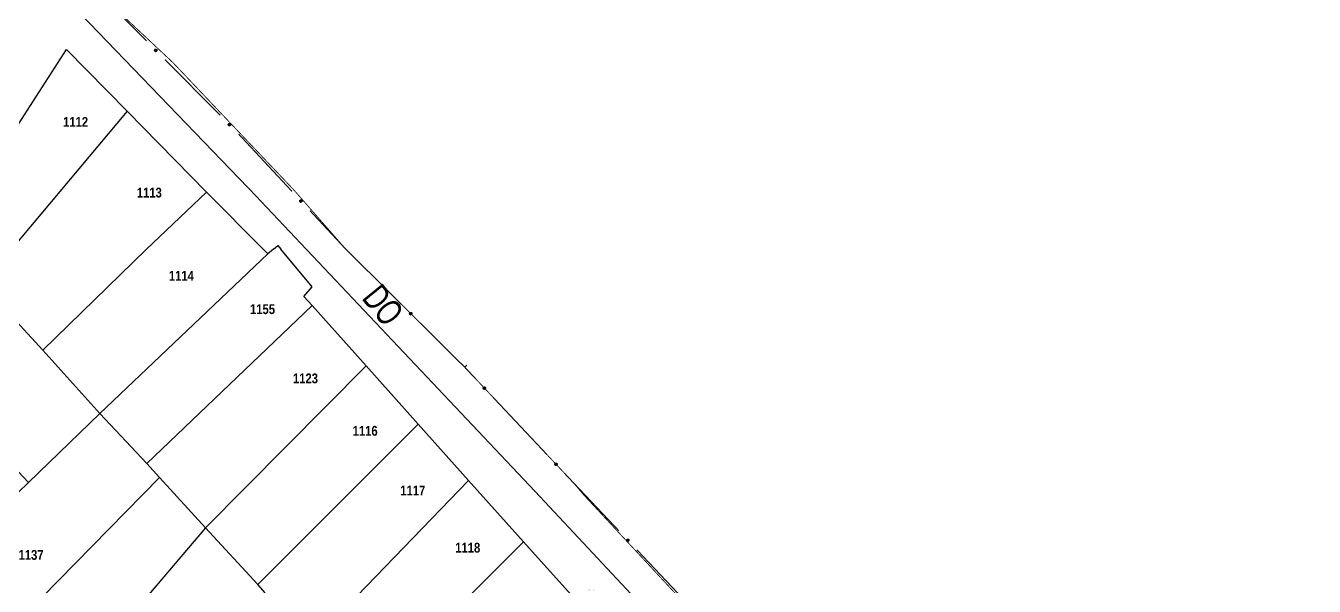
# Model space of a CAD drawing. Extents: x 201549 to 203722, y 4857623 to 4859778.
# Drawn here: x 202627.1 to 202824.2, y 4859427 to 4859512.6 of the extents above; entities that cross this region are included whole.
import ezdxf
from ezdxf.enums import TextEntityAlignment as Align

# ---------------------------------------------------------------- set-up
doc = ezdxf.new("R2010")
doc.units = 0
doc.header["$LTSCALE"] = 1.5
doc.header["$MEASUREMENT"] = 0
for name, color, linetype in [('CD-MALHA-LOTES', 40, 'CONTINUOUS'), ('LM-LIM-SETOR-FISCAL', 7, 'CONTINUOUS'), ('RU-QUADRAS', 6, 'CONTINUOUS'), ('SV-EIXO-ROD-ESTR', 7, 'CONTINUOUS'), ('SV-EIXO-RUA-N-PAV', 6, 'CONTINUOUS'), ('SV-EST-MUNIC-PAV', 20, 'CONTINUOUS'), ('SV-TXT-MUNIC-PAV', 20, 'CONTINUOUS'), ('Th_NmrPort', 1, 'CONTINUOUS')]:
    doc.layers.add(name, color=color, linetype=linetype)
doc.styles.add('ARIAL', font='ARIAL.TTF')
doc.styles.get("Standard").update_dxf_attribs({"font": 'swisscbo.ttf'})
doc.linetypes.add('Limite', pattern='A,20,-3,[130,ltypeshp.shx,S=6.35,R=0,X=0,Y=0],-3,20', length=46)

msp = doc.modelspace()

# ---------------------------------------------------------------- linework, layer by layer
at = {"layer": 'CD-MALHA-LOTES', "linetype": 'Continuous'}
for p, q in [((202614.49, 4859479.76), (202633.37, 4859509.04)), ((202633.37, 4859509.04), (202642.66, 4859499.58)), ((202642.66, 4859499.58), (202624.98, 4859478.5)), ((202642.66, 4859499.58), (202654.8, 4859487.2)), ((202654.8, 4859487.2), (202645.53, 4859478.46)), ((202654.8, 4859487.2), (202663.46, 4859478.5)), ((202629.73, 4859463.05), (202645.53, 4859478.46)), ((202638.46, 4859453.36), (202664.16, 4859477.78)), ((202664.16, 4859477.78), (202663.46, 4859478.5)), ((202665.02, 4859478.5), (202664.16, 4859477.78)), ((202665.02, 4859478.5), (202665.69, 4859479.06)), ((202665.69, 4859479.06), (202666.17, 4859478.5)), ((202670.97, 4859472.75), (202666.17, 4859478.5)), ((202629.73, 4859463.05), (202620.59, 4859473.01)), ((202669.68, 4859471.25), (202670.97, 4859472.75)), ((202670.92, 4859469.87), (202645.64, 4859445.72)), ((202670.92, 4859469.87), (202669.68, 4859471.25)), ((202679.19, 4859460.64), (202670.92, 4859469.87)), ((202627.54, 4859442.81), (202606.31, 4859465.39)), ((202638.46, 4859453.36), (202629.73, 4859463.05)), ((202654.65, 4859435.9), (202679.19, 4859460.64)), ((202687.18, 4859451.73), (202679.19, 4859460.64)), ((202627.54, 4859442.81), (202638.46, 4859453.36)), ((202638.46, 4859453.36), (202645.64, 4859445.72)), ((202687.18, 4859451.73), (202662.63, 4859427.2)), ((202694.87, 4859443.14), (202687.18, 4859451.73)), ((202645.64, 4859445.72), (202647.58, 4859443.6)), ((202621.77, 4859437.23), (202627.54, 4859442.81)), ((202647.58, 4859443.6), (202625.63, 4859421.21)), ((202654.65, 4859435.9), (202647.58, 4859443.6)), ((202670.88, 4859418.34), (202694.87, 4859443.14)), ((202703.29, 4859433.75), (202694.87, 4859443.14)), ((202654.65, 4859435.9), (202634.43, 4859412.16)), ((202662.63, 4859427.2), (202654.65, 4859435.9)), ((202703.29, 4859433.75), (202679.02, 4859409.6)), ((202711.47, 4859424.63), (202703.29, 4859433.75)), ((202663.77, 4859425.96), (202662.63, 4859427.2))]:
    msp.add_line(p, q, dxfattribs=at)
at = {"layer": 'LM-LIM-SETOR-FISCAL', "linetype": 'Limite', "ltscale": 0.1, "const_width": 0.13, "flags": 128}
msp.add_lwpolyline([(203690.260081, 4857945.070709), (203624.634323, 4857876.322086), (203597.483031, 4857858.402645), (203529.936951, 4857817.251163), (203477.865481, 4857798.204621), (203470.255508, 4857794.734503), (203461.352554, 4857793.163394), (203446.975153, 4857796.8587), (203434.268062, 4857794.37427), (203415.032253, 4857783.068658), (203402.126694, 4857778.711644), (203386.003618, 4857774.608536), (203366.6323, 4857771.115492), (203345.157893, 4857770.830854), (203324.568024, 4857761.841833), (203301.581821, 4857760.866899), (203281.417715, 4857748.511746), (203252.78859, 4857741.388472), (203232.306394, 4857736.754404), (203212.334562, 4857736.296293), (203164.13965, 4857735.679698), (203138.99187, 4857736.954266), (203129.680407, 4857738.01055), (203095.984474, 4857727.896851), (203076.140726, 4857727.494996), (203025.014879, 4857721.40905), (203013.097806, 4857722.309608), (202992.105773, 4857719.939497), (202979.44632, 4857721.489532), (202964.645261, 4857723.459119), (202953.753944, 4857723.719881), (202948.567743, 4857734.588869), (202940.56683, 4857731.445097), (202928.292667, 4857726.395284), (202921.586801, 4857725.262879), (202891.249062, 4857717.013101), (202861.035745, 4857717.951775), (202843.379163, 4857715.343702), (202826.226463, 4857711.657758), (202804.140432, 4857707.443751), (202790.771355, 4857705.517518), (202768.577753, 4857708.236936), (202742.152032, 4857707.156689), (202736.174828, 4857706.655519), (202713.938929, 4857709.927449), (202695.611231, 4857706.369079), (202673.258666, 4857705.478725), (202656.72527, 4857701.372747), (202629.28054, 4857702.0954), (202612.6653, 4857697.207584), (202591.913663, 4857697.17112), (202573.082963, 4857699.207561), (202562.981881, 4857701.348758), (202542.231335, 4857696.463209), (202527.692121, 4857697.497329), (202506.011184, 4857700.954059), (202495.762995, 4857701.67688), (202477.853417, 4857695.637221), (202451.601566, 4857695.14746), (202439.72292, 4857695.152163), (202414.832804, 4857702.264138), (202409.505623, 4857708.382417), (202404.550581, 4857702.764348), (202392.386131, 4857694.909473), (202374.402744, 4857694.375334), (202370.790504, 4857707.218853), (202367.880357, 4857708.81308), (202365.097896, 4857694.881213), (202346.982515, 4857685.19854), (202335.643949, 4857688.651167), (202326.525916, 4857697.119411), (202318.576754, 4857694.737974), (202307.818302, 4857689.468212), (202291.471974, 4857680.842357), (202275.589764, 4857677.708389), (202259.053519, 4857679.374097), (202243.073737, 4857672.961005), (202214.272961, 4857673.983007), (202196.235748, 4857671.160004), (202166.262371, 4857673.222085), (202137.067905, 4857668.508741), (202112.979693, 4857664.510834), (202063.331805, 4857653.140334), (202048.493217, 4857650.054933), (202035.091784, 4857651.969478), (202023.899221, 4857655.255238), (202010.52796, 4857651.884532), (201999.307441, 4857648.055643), (201981.197242, 4857645.667621), (201954.082742, 4857645.121141), (201945.697725, 4857640.894606), (201931.391917, 4857630.157612), (201908.026813, 4857622.950269), (201883.4729, 4857629.270611), (201877.508406, 4857642.469721), (201854.745798, 4857639.06854), (201839.350138, 4857636.086338), (201828.34266, 4857631.211106), (201818.072406, 4857630.661005), (201791.730674, 4857645.716636), (201783.325652, 4857653.738781), (201774.365733, 4857662.184936), (201765.573826, 4857663.836912), (201752.290529, 4857659.858284), (201735.04564, 4857660.887584), (201727.455562, 4857670.187429), (201720.531788, 4857683.341011), (201712.157613, 4857700.626833), (201694.727347, 4857720.897673), (201679.589184, 4857740.191677), (201657.32648, 4857767.233141), (201654.564139, 4857799.822595), (201653.168948, 4857816.601418), (201648.897983, 4857832.521318), (201641.426502, 4857850.868289), (201624.439538, 4857878.124504), (201609.705016, 4857904.118762), (201594.767048, 4857924.49684), (201579.688593, 4857946.624543), (201574.368593, 4857976.270242), (201571.408411, 4858003.505486), (201566.936517, 4858039.389321), (201564.764318, 4858078.72263), (201562.269694, 4858104.600839), (201551.757007, 4858133.952949), (201551.186373, 4858156.429924), (201549.119269, 4858170.401701), (201549.246745, 4858186.104627), (201554.678227, 4858203.249655), (201558.171305, 4858220.410541), (201560.177107, 4858236.514509), (201560.415055, 4858239.809246), (201559.788221, 4858242.511434), (201551.336892, 4858249.701553), (201552.157199, 4858261.553469), (201556.911984, 4858273.515997), (201560.097639, 4858284.875736), (201560.510399, 4858299.28515), (201557.624238, 4858311.705049), (201560.009833, 4858320.099542), (201561.981178, 4858326.691836), (201566.707313, 4858341.650918), (201582.546234, 4858358.27629), (201591.67817, 4858367.066748), (201615.096765, 4858382.768909), (201643.467678, 4858408.340795), (201662.426287, 4858428.461694), (201687.49864, 4858456.872452), (201695.711751, 4858480.503996), (201697.241213, 4858493.368461), (201708.122023, 4858512.454588), (201708.913728, 4858524.199447), (201718.579722, 4858544.463789), (201733.577492, 4858559.16074), (201748.497093, 4858572.745024), (201759.62483, 4858585.08596), (201772.517183, 4858599.8166), (201797.761054, 4858621.167174), (201813.769148, 4858629.66302), (201830.418521, 4858646.310562), (201849.011501, 4858664.504513), (201851.314022, 4858668.825445), (201857.549066, 4858681.544401), (201862.42871, 4858685.799557), (201865.966242, 4858689.749341), (201865.68234, 4858691.625443), (201857.763701, 4858695.442229), (201850.485155, 4858704.533181), (201847.54822, 4858723.831601), (201858.251257, 4858731.66627), (201858.92976, 4858736.348746), (201856.131935, 4858739.11135), (201855.153114, 4858759.016886), (201862.856619, 4858771.755825), (201872.56032, 4858788.598255), (201887.559021, 4858785.607288), (201894.924798, 4858786.689227), (201898.748315, 4858791.479933), (201901.748118, 4858797.019428), (201899.947285, 4858805.270061), (201902.159269, 4858816.15094), (201916.649053, 4858830.131738), (201922.681108, 4858839.197621), (201923.717945, 4858848.876055), (201927.12082, 4858860.1517), (201927.274817, 4858875.017476), (201925.508092, 4858896.764205), (201942.625428, 4858910.622255), (201947.555532, 4858919.314093), (201951.803836, 4858928.782451), (201954.266441, 4858935.163408), (201959.271015, 4858947.314055), (201964.479977, 4858959.592926), (201967.152407, 4858968.266465), (201964.55435, 4858976.487948), (201962.894294, 4858991.279376), (201964.900793, 4859004.827319), (201964.6517, 4859016.898797), (201965.696998, 4859030.808415), (201969.531889, 4859045.576569), (201975.75863, 4859052.20621), (201969.45004, 4859055.850905), (201965.009026, 4859070.898106), (201965.069362, 4859074.030336), (201963.476629, 4859075.991683), (201953.10009, 4859077.836379), (201942.441068, 4859084.073053), (201934.726475, 4859088.201758), (201918.16488, 4859094.012892), (201910.256895, 4859096.550971), (201893.421427, 4859107.28582), (201885.268901, 4859113.680363), (201864.45443, 4859121.529069), (201850.623658, 4859135.609088), (201846.963877, 4859146.620609), (201855.767516, 4859165.416404), (201875.347527, 4859164.308429), (201889.044993, 4859157.340855), (201904.349852, 4859149.80302), (201927.90161, 4859138.922585), (201938.715832, 4859134.958824), (201957.005609, 4859130.242277), (201977.026771, 4859120.820983), (201985.806231, 4859116.11566), (201991.168531, 4859121.52132), (201992.488353, 4859131.751117), (202001.404985, 4859144.188737), (202015.237277, 4859158.295848), (202027.695168, 4859169.318871), (202029.771608, 4859171.898113), (202033.776454, 4859179.091552), (202035.381378, 4859188.589823), (202041.175735, 4859202.289727), (202053.436878, 4859210.693244), (202063.459078, 4859216.99753), (202072.268869, 4859222.32438), (202115.036275, 4859252.473476), (202125.947129, 4859260.226968), (202138.444739, 4859271.495305), (202150.532591, 4859280.714854), (202161.391171, 4859291.368554), (202178.868205, 4859308.22401), (202191.586615, 4859321.29274), (202216.729868, 4859343.200113), (202238.66378, 4859364.13703), (202250.52502, 4859378.676083), (202258.974753, 4859394.377128), (202266.679718, 4859404.602088), (202275.065891, 4859412.387653), (202302.264215, 4859448.149551), (202318.584229, 4859468.798856), (202327.347328, 4859478.500068), (202334.691915, 4859489.468295), (202339.506578, 4859500.644952), (202345.514817, 4859507.599166), (202371.864321, 4859545.024292), (202393.198162, 4859572.010698), (202405.581673, 4859587.830346), (202410.327797, 4859597.458197), (202419.27763, 4859633.664342), (202416.989486, 4859654.974178), (202411.731424, 4859697.413521), (202412.757426, 4859719.590937), (202436.124438, 4859738.613146), (202462.873067, 4859753.35892), (202485.340162, 4859765.605573), (202495.831881, 4859771.875287), (202497.599834, 4859778.209393), (202518.345276, 4859756.508353), (202515.743454, 4859740.717238), (202514.723698, 4859716.086214), (202516.920095, 4859683.767801), (202522.647194, 4859658.696813), (202527.07528, 4859650.692195), (202529.970568, 4859644.731309), (202535.420521, 4859636.897001), (202545.468872, 4859621.994786), (202558.357019, 4859606.657609), (202585.8358, 4859573.559083), (202599.806104, 4859558.80064), (202612.899885, 4859544.220382), (202638.909787, 4859517.064978), (202649.659036, 4859507.002602), (202668.16042, 4859487.524508), (202676.088824, 4859478.493485), (202694.285339, 4859460.440182), (202710.86304, 4859442.826375), (202712.459386, 4859440.945228), (202729.879978, 4859422.216603), (202741.931615, 4859409.354739), (202746.608706, 4859404.490444), (202753.347688, 4859397.029427), (202761.114193, 4859388.430797), (202780.521657, 4859366.71292), (202787.470106, 4859359.175299), (202792.305962, 4859354.009726), (202805.952922, 4859338.966966), (202827.483001, 4859315.28388), (202860.2174, 4859279.107138), (202891.663582, 4859248.038398), (202903.615874, 4859235.095065), (202918.084292, 4859218.768396), (202940.542465, 4859195.291329), (202956.34755, 4859178.52201), (202968.266176, 4859165.295182), (202978.719379, 4859155.296466), (202993.717452, 4859134.390061), (203000.802797, 4859124.358547), (203012.351422, 4859108.484298), (203027.622616, 4859089.716281), (203037.680048, 4859069.601416), (203043.700341, 4859058.903498), (203054.3, 4859060.91), (203065.69, 4859063.18), (203071.14, 4859057.81), (203074.16, 4859054.84), (203084.88, 4859044.28), (203097.92, 4859031.43), (203104.75, 4859024.55), (203111.15, 4859018.12), (203119.81, 4859009.41), (203127.17, 4859002), (203135.63, 4858993.48), (203144.95, 4858984.1), (203153.42, 4858975.59), (203163.08, 4858965.86), (203173.19, 4858955.69), (203182.56, 4858946.25), (203191.76, 4858937.01), (203198.08, 4858930.3), (203204.43, 4858923.55), (203216.13, 4858910.9), (203222.97, 4858903.52), (203233.78, 4858891.83), (203245.73, 4858878.91), (203264.33, 4858858.8), (203273.98, 4858848.42), (203284.55, 4858837.04), (203303.21, 4858816.97), (203311.9, 4858807.61), (203329.84, 4858788.31), (203337.74, 4858779.49), (203353.23, 4858762.39), (203359.11, 4858755.91), (203364.48, 4858749.97), (203370.86, 4858742.93), (203380.58, 4858732.21), (203389.39, 4858722.58), (203398.64, 4858712.48), (203405.71, 4858704.76), (203410.16, 4858699.89), (203415.55, 4858694), (203420.33, 4858688.78), (203441.21, 4858665.98), (203450.56, 4858656.22), (203473.18, 4858631.13), (203477.89, 4858625.9), (203722.237123, 4858356.395713), (203690.000636, 4858326.668344), (203710.985762, 4858303.396246), (203696.285447, 4858225.222295), (203632.07909, 4858167.69374), (203616.580022, 4858183.192808), (203573.182632, 4858142.895231)], close=True, dxfattribs=at)
at = {"layer": 'RU-QUADRAS', "linetype": 'Continuous'}
for points in [[(202597.42, 4859450.25, 0.01, 0.01, 0), (202614.49, 4859479.76, 0.01, 0.01, 0), (202633.37, 4859509.04, 0.01, 0.01, 0), (202664.16, 4859477.78, 0.01, 0.01, 0), (202665.69, 4859479.06, 0.01, 0.01, 0), (202670.97, 4859472.75, 0.01, 0.01, 0), (202669.68, 4859471.25, 0.01, 0.01, 0), (202711.47, 4859424.63, 0.01, 0.01, 0), (202713.7, 4859426.72, 0.01, 0.01, 0), (202740.67, 4859396.85, 0.01, 0.01, 0), (202717.17, 4859357.35, 0.01, 0.01, 0), (202707.07, 4859337.4, 0.01, 0.01, 0)], [(202561.38, 4859387.4, 0.01, 0.01, 0), (202588.62, 4859434.5, 0.01, 0.01, 0), (202592.91, 4859438.6, 0.01, 0.01, -0.0112985702), (202645.13, 4859383.24, 0.01, 0.01, 0), (202663.34, 4859365.16, 0.01, 0.01, 0.0186542457), (202699.28, 4859327.39, 0.01, 0.01, -0.0265946631), (202666.45, 4859269.75, 0.01, 0.01, 0), (202638.24, 4859301.61, 0.01, 0.01, 0), (202636.98, 4859300.15, 0.01, 0.01, 0), (202633.62, 4859303.88, 0.01, 0.01, 0), (202634.74, 4859305.18, 0.01, 0.01, 0), (202605.27, 4859338.17, 0.01, 0.01, 0), (202606.29, 4859339.75, 0.01, 0.01, 0)]]:
    msp.add_lwpolyline(points, format="xyseb", close=True, dxfattribs=at)
at = {"layer": 'SV-EIXO-ROD-ESTR', "const_width": 0.18}
for points in [[(202640.29, 4859515.68), (202645.614289, 4859510.313455)], [(202648.431514, 4859507.473871), (202656.883191, 4859498.955117)], [(202659.684002, 4859496.099751), (202667.863885, 4859487.319688)], [(202670.590513, 4859484.393), (202676.043768, 4859478.539624)], [(202676.043768, 4859478.539624), (202676.09, 4859478.49)], [(202676.087647, 4859478.496969), (202684.605842, 4859470.04473)], [(202687.445241, 4859467.227317), (202693.833888, 4859460.888138)], [(202693.833888, 4859460.888138), (202694.285339, 4859460.440182)], [(202694.285339, 4859460.440182), (202695.905554, 4859458.718704)], [(202698.647013, 4859455.805904), (202706.871389, 4859447.067504)], [(202709.612848, 4859444.154704), (202710.298213, 4859443.426504)], [(202710.298213, 4859443.426504), (202710.86304, 4859442.826375)], [(202710.86304, 4859442.826375), (202717.855899, 4859435.433924)], [(202720.604698, 4859432.528051), (202728.851096, 4859423.81043)]]:
    msp.add_lwpolyline(points, dxfattribs=at)
at = {"layer": 'SV-EIXO-ROD-ESTR'}
for points in [[(202646.999852, 4859509.073191), (202647.048758, 4859509.073691), (202647.090892, 4859509.06412), (202647.123737, 4859509.046022), (202647.148591, 4859509.022462), (202647.171303, 4859508.995495), (202647.188202, 4859508.963255), (202647.199033, 4859508.923317), (202647.199879, 4859508.874261), (202647.187237, 4859508.831743), (202647.171217, 4859508.798593), (202647.148142, 4859508.771262), (202647.121575, 4859508.749638), (202647.087505, 4859508.733191), (202647.046925, 4859508.72261), (202646.997577, 4859508.722954), (202646.956334, 4859508.73262), (202646.925025, 4859508.750959), (202646.897695, 4859508.774331), (202646.874838, 4859508.80214), (202646.858431, 4859508.833884), (202646.847852, 4859508.874761), (202646.848836, 4859508.923463), (202646.858008, 4859508.964708), (202646.875902, 4859508.996267), (202646.899518, 4859509.022655), (202646.926289, 4859509.045763), (202646.95799, 4859509.064101), (202646.999852, 4859509.073191)], [(202658.268754, 4859497.714853), (202658.31766, 4859497.715353), (202658.359794, 4859497.705782), (202658.392639, 4859497.687684), (202658.417493, 4859497.664124), (202658.440205, 4859497.637157), (202658.457105, 4859497.604917), (202658.467935, 4859497.564979), (202658.468781, 4859497.515923), (202658.456139, 4859497.473405), (202658.440119, 4859497.440255), (202658.417044, 4859497.412924), (202658.390478, 4859497.3913), (202658.356408, 4859497.374853), (202658.315827, 4859497.364272), (202658.266479, 4859497.364616), (202658.225236, 4859497.374282), (202658.193927, 4859497.392621), (202658.166597, 4859497.415993), (202658.14374, 4859497.443802), (202658.127333, 4859497.475546), (202658.116754, 4859497.516423), (202658.117738, 4859497.565125), (202658.12691, 4859497.60637), (202658.144805, 4859497.637929), (202658.16842, 4859497.664317), (202658.195191, 4859497.687425), (202658.226893, 4859497.705763), (202658.268754, 4859497.714853)], [(202669.209801, 4859486.036508), (202669.258698, 4859486.035471), (202669.300511, 4859486.024581), (202669.332771, 4859486.005461), (202669.356872, 4859485.981131), (202669.378726, 4859485.953464), (202669.394604, 4859485.920708), (202669.404175, 4859485.88045), (202669.403479, 4859485.831392), (202669.389508, 4859485.789292), (202669.372455, 4859485.756662), (202669.348532, 4859485.730069), (202669.321299, 4859485.70929), (202669.28673, 4859485.693921), (202669.245837, 4859485.684621), (202669.196524, 4859485.686515), (202669.155605, 4859485.697472), (202669.124887, 4859485.716786), (202669.098305, 4859485.741005), (202669.076333, 4859485.769518), (202669.060932, 4859485.801761), (202669.051642, 4859485.842951), (202669.054156, 4859485.891598), (202669.064619, 4859485.932535), (202669.083496, 4859485.963515), (202669.107929, 4859485.989148), (202669.135412, 4859486.011405), (202669.167674, 4859486.028737), (202669.209801, 4859486.036508)], [(202686.001086, 4859468.815366), (202686.049986, 4859468.816249), (202686.092194, 4859468.807008), (202686.12518, 4859468.789169), (202686.150217, 4859468.765804), (202686.17314, 4859468.739016), (202686.190292, 4859468.706909), (202686.201436, 4859468.667057), (202686.202666, 4859468.618009), (202686.190358, 4859468.575393), (202686.174598, 4859468.542119), (202686.151738, 4859468.514608), (202686.125342, 4859468.492776), (202686.091402, 4859468.476062), (202686.050905, 4859468.465164), (202686.001556, 4859468.465121), (202685.960239, 4859468.474464), (202685.928787, 4859468.492557), (202685.901275, 4859468.515714), (202685.8782, 4859468.543343), (202685.861545, 4859468.574957), (202685.850646, 4859468.61575), (202685.851248, 4859468.664458), (202685.860096, 4859468.705774), (202685.877743, 4859468.737472), (202685.901151, 4859468.764044), (202685.92774, 4859468.787362), (202685.959297, 4859468.805947), (202686.001086, 4859468.815366)], [(202697.25797, 4859457.442377), (202697.306873, 4859457.441589), (202697.34874, 4859457.430911), (202697.381097, 4859457.411955), (202697.405321, 4859457.387748), (202697.427315, 4859457.360192), (202697.44336, 4859457.327518), (202697.453135, 4859457.287308), (202697.452688, 4859457.238247), (202697.438931, 4859457.196077), (202697.422044, 4859457.163361), (202697.398257, 4859457.136647), (202697.37113, 4859457.11573), (202697.336638, 4859457.100186), (202697.295793, 4859457.090678), (202697.246471, 4859457.092321), (202697.205497, 4859457.10307), (202697.174682, 4859457.122228), (202697.147978, 4859457.146311), (202697.125861, 4859457.174713), (202697.110296, 4859457.206877), (202697.100797, 4859457.248019), (202697.103064, 4859457.296679), (202697.113318, 4859457.337668), (202697.132038, 4859457.368744), (202697.15634, 4859457.394501), (202697.18371, 4859457.416896), (202697.215884, 4859457.434392), (202697.25797, 4859457.442377)], [(202708.223806, 4859445.791177), (202708.272708, 4859445.790389), (202708.314575, 4859445.779711), (202708.346932, 4859445.760755), (202708.371156, 4859445.736548), (202708.39315, 4859445.708992), (202708.409195, 4859445.676318), (202708.41897, 4859445.636108), (202708.418523, 4859445.587047), (202708.404766, 4859445.544877), (202708.387879, 4859445.512161), (202708.364092, 4859445.485447), (202708.336965, 4859445.46453), (202708.302474, 4859445.448986), (202708.261628, 4859445.439478), (202708.212306, 4859445.441121), (202708.171332, 4859445.45187), (202708.140517, 4859445.471028), (202708.113813, 4859445.495111), (202708.091696, 4859445.523513), (202708.076131, 4859445.555677), (202708.066632, 4859445.596819), (202708.068899, 4859445.645479), (202708.079153, 4859445.686468), (202708.097873, 4859445.717544), (202708.122175, 4859445.743301), (202708.149546, 4859445.765696), (202708.181719, 4859445.783192), (202708.223806, 4859445.791177)], [(202719.211531, 4859434.161014), (202719.260435, 4859434.160349), (202719.30233, 4859434.149777), (202719.334734, 4859434.130902), (202719.359019, 4859434.106757), (202719.381083, 4859434.079257), (202719.39721, 4859434.046623), (202719.407086, 4859434.006438), (202719.406763, 4859433.957376), (202719.393113, 4859433.915171), (202719.376308, 4859433.882412), (202719.352589, 4859433.855639), (202719.325514, 4859433.834653), (202719.291062, 4859433.819022), (202719.250241, 4859433.809411), (202719.200915, 4859433.81093), (202719.159914, 4859433.821576), (202719.129051, 4859433.840655), (202719.102286, 4859433.864672), (202719.080097, 4859433.893017), (202719.064451, 4859433.925142), (202719.054848, 4859433.96626), (202719.056992, 4859434.014925), (202719.067144, 4859434.05594), (202719.085785, 4859434.087063), (202719.110022, 4859434.112881), (202719.137336, 4859434.135346), (202719.169465, 4859434.152923), (202719.211531, 4859434.161014)]]:
    msp.add_lwpolyline(points, close=True, dxfattribs=at)
for points in [[(202646.847852, 4859508.874761), (202647.046925, 4859508.72261)], [(202646.848836, 4859508.923463), (202647.087505, 4859508.733191)], [(202646.852134, 4859508.897464), (202647.064708, 4859508.729701)], [(202646.854239, 4859508.94184), (202647.100465, 4859508.744033)], [(202646.858008, 4859508.964708), (202647.121575, 4859508.749638)], [(202646.858431, 4859508.833884), (202646.997577, 4859508.722954)], [(202646.858709, 4859508.852089), (202647.016457, 4859508.727962)], [(202646.868853, 4859508.977482), (202647.132377, 4859508.762239)], [(202646.870142, 4859508.815379), (202646.972089, 4859508.731997)], [(202646.874838, 4859508.80214), (202646.956334, 4859508.73262)], [(202646.875902, 4859508.996267), (202647.148142, 4859508.771262)], [(202646.889234, 4859509.007313), (202647.156586, 4859508.784336)], [(202646.899518, 4859509.022655), (202647.171217, 4859508.798593)], [(202646.916349, 4859509.032292), (202647.176989, 4859508.819955)], [(202646.926289, 4859509.045763), (202647.187237, 4859508.831743)], [(202646.945371, 4859509.051475), (202647.190642, 4859508.856566)], [(202646.95799, 4859509.064101), (202647.199879, 4859508.874261)], [(202646.978237, 4859509.066783), (202647.195638, 4859508.899966)], [(202646.999852, 4859509.073191), (202647.199033, 4859508.923317)], [(202647.026502, 4859509.072381), (202647.18811, 4859508.948239)], [(202647.048758, 4859509.073691), (202647.188202, 4859508.963255)], [(202647.0728, 4859509.068339), (202647.172817, 4859508.984965)], [(202647.090892, 4859509.06412), (202647.171303, 4859508.995495)], [(202658.116754, 4859497.516423), (202658.315827, 4859497.364272)], [(202658.117738, 4859497.565125), (202658.356408, 4859497.374853)], [(202658.121037, 4859497.539126), (202658.33361, 4859497.371363)], [(202658.123142, 4859497.583502), (202658.369367, 4859497.385695)], [(202658.12691, 4859497.60637), (202658.390478, 4859497.3913)], [(202658.127333, 4859497.475546), (202658.266479, 4859497.364616)], [(202658.127611, 4859497.493751), (202658.285359, 4859497.369624)], [(202658.137756, 4859497.619144), (202658.401279, 4859497.403901)], [(202658.139045, 4859497.457041), (202658.240991, 4859497.373659)], [(202658.14374, 4859497.443802), (202658.225236, 4859497.374282)], [(202658.144805, 4859497.637929), (202658.417044, 4859497.412924)], [(202658.158136, 4859497.648975), (202658.425489, 4859497.425998)], [(202658.16842, 4859497.664317), (202658.440119, 4859497.440255)], [(202658.185251, 4859497.673954), (202658.445892, 4859497.461617)], [(202658.195191, 4859497.687425), (202658.456139, 4859497.473405)], [(202658.214273, 4859497.693137), (202658.459544, 4859497.498228)], [(202658.226893, 4859497.705763), (202658.468781, 4859497.515923)], [(202658.247139, 4859497.708445), (202658.46454, 4859497.541628)], [(202658.268754, 4859497.714853), (202658.467935, 4859497.564979)], [(202658.295405, 4859497.714043), (202658.457012, 4859497.589901)], [(202658.31766, 4859497.715353), (202658.457105, 4859497.604917)], [(202658.341702, 4859497.710001), (202658.441719, 4859497.626626)], [(202658.359794, 4859497.705782), (202658.440205, 4859497.637157)], [(202669.051642, 4859485.842951), (202669.245837, 4859485.684621)], [(202669.054156, 4859485.891598), (202669.28673, 4859485.693921)], [(202669.056635, 4859485.865508), (202669.263833, 4859485.69115)], [(202669.060134, 4859485.909796), (202669.300023, 4859485.704351)], [(202669.060932, 4859485.801761), (202669.196524, 4859485.686515)], [(202669.061781, 4859485.819949), (202669.215552, 4859485.690927)], [(202669.064619, 4859485.932535), (202669.321299, 4859485.70929)], [(202669.072056, 4859485.782898), (202669.171333, 4859485.696354)], [(202669.07586, 4859485.944961), (202669.332492, 4859485.721546)], [(202669.076333, 4859485.769518), (202669.155605, 4859485.697472)], [(202669.083496, 4859485.963515), (202669.348532, 4859485.730069)], [(202669.097167, 4859485.974137), (202669.357383, 4859485.742871)], [(202669.107929, 4859485.989148), (202669.372455, 4859485.756662)], [(202669.125054, 4859485.998252), (202669.378895, 4859485.777832)], [(202669.135412, 4859486.011405), (202669.389508, 4859485.789292)], [(202669.154664, 4859486.016514), (202669.393691, 4859485.813996)], [(202669.167674, 4859486.028737), (202669.403479, 4859485.831392)], [(202669.187995, 4859486.030782), (202669.400048, 4859485.857217)], [(202669.209801, 4859486.036508), (202669.404175, 4859485.88045)], [(202669.236413, 4859486.034861), (202669.39404, 4859485.905703)], [(202669.258698, 4859486.035471), (202669.394604, 4859485.920708)], [(202669.282561, 4859486.029366), (202669.379909, 4859485.942891)], [(202669.300511, 4859486.024581), (202669.378726, 4859485.953464)], [(202685.850646, 4859468.61575), (202686.050905, 4859468.465164)], [(202685.851248, 4859468.664458), (202686.091402, 4859468.476062)], [(202685.85475, 4859468.638486), (202686.068632, 4859468.472394)], [(202685.856507, 4859468.682876), (202686.104275, 4859468.487006)], [(202685.860096, 4859468.705774), (202686.125342, 4859468.492776)], [(202685.861545, 4859468.574957), (202686.001556, 4859468.465121)], [(202685.86168, 4859468.593164), (202686.020397, 4859468.470277)], [(202685.870841, 4859468.718632), (202686.136044, 4859468.505462)], [(202685.873401, 4859468.556544), (202685.975998, 4859468.473964)], [(202685.877743, 4859468.737472), (202686.151738, 4859468.514608)], [(202685.8782, 4859468.543343), (202685.960239, 4859468.474464)], [(202685.890987, 4859468.748622), (202686.16008, 4859468.527747)], [(202685.901151, 4859468.764044), (202686.174598, 4859468.542119)], [(202685.917906, 4859468.773813), (202686.180203, 4859468.563526)], [(202685.92774, 4859468.787362), (202686.190358, 4859468.575393)], [(202685.946776, 4859468.793223), (202686.193568, 4859468.600243)], [(202685.959297, 4859468.805947), (202686.202666, 4859468.618009)], [(202685.979521, 4859468.808788), (202686.198224, 4859468.64368)], [(202686.001086, 4859468.815366), (202686.201436, 4859468.667057)], [(202686.027742, 4859468.814764), (202686.190317, 4859468.691893)], [(202686.049986, 4859468.816249), (202686.190292, 4859468.706909)], [(202686.07407, 4859468.811085), (202686.174737, 4859468.728497)], [(202686.092194, 4859468.807008), (202686.17314, 4859468.739016)], [(202697.100797, 4859457.248019), (202697.295793, 4859457.090678)], [(202697.103064, 4859457.296679), (202697.336638, 4859457.100186)], [(202697.105676, 4859457.270601), (202697.313757, 4859457.097298)], [(202697.108949, 4859457.314906), (202697.349879, 4859457.110683)], [(202697.110296, 4859457.206877), (202697.246471, 4859457.092321)], [(202697.111053, 4859457.225069), (202697.265477, 4859457.09683)], [(202697.113318, 4859457.337668), (202697.37113, 4859457.11573)], [(202697.121516, 4859457.18807), (202697.221231, 4859457.102032)], [(202697.124497, 4859457.350151), (202697.38226, 4859457.128042)], [(202697.125861, 4859457.174713), (202697.205497, 4859457.10307)], [(202697.132038, 4859457.368744), (202697.398257, 4859457.136647)], [(202697.145655, 4859457.379435), (202697.407042, 4859457.149494)], [(202697.15634, 4859457.394501), (202697.422044, 4859457.163361)], [(202697.173419, 4859457.403691), (202697.428377, 4859457.184563)], [(202697.18371, 4859457.416896), (202697.438931, 4859457.196077)], [(202697.202936, 4859457.422103), (202697.442989, 4859457.220802)], [(202697.215884, 4859457.434392), (202697.452688, 4859457.238247)], [(202697.236194, 4859457.43654), (202697.449126, 4859457.264055)], [(202697.25797, 4859457.442377), (202697.453135, 4859457.287308)], [(202697.28459, 4859457.440865), (202697.442872, 4859457.31251)], [(202697.306873, 4859457.441589), (202697.44336, 4859457.327518)], [(202697.330766, 4859457.435605), (202697.428552, 4859457.349625)], [(202697.34874, 4859457.430911), (202697.427315, 4859457.360192)], [(202708.066632, 4859445.596819), (202708.261628, 4859445.439478)], [(202708.068899, 4859445.645479), (202708.302474, 4859445.448986)], [(202708.071511, 4859445.619401), (202708.279592, 4859445.446098)], [(202708.074784, 4859445.663706), (202708.315714, 4859445.459483)], [(202708.076131, 4859445.555677), (202708.212306, 4859445.441121)], [(202708.076888, 4859445.573869), (202708.231312, 4859445.44563)], [(202708.079153, 4859445.686468), (202708.336965, 4859445.46453)], [(202708.087351, 4859445.53687), (202708.187066, 4859445.450832)], [(202708.090332, 4859445.698951), (202708.348095, 4859445.476843)], [(202708.091696, 4859445.523513), (202708.171332, 4859445.45187)], [(202708.097873, 4859445.717544), (202708.364092, 4859445.485447)], [(202708.11149, 4859445.728235), (202708.372878, 4859445.498294)], [(202708.122175, 4859445.743301), (202708.387879, 4859445.512161)], [(202708.139254, 4859445.752491), (202708.394212, 4859445.533363)], [(202708.149546, 4859445.765696), (202708.404766, 4859445.544877)], [(202708.168771, 4859445.770903), (202708.408824, 4859445.569602)], [(202708.181719, 4859445.783192), (202708.418523, 4859445.587047)], [(202708.202029, 4859445.78534), (202708.414961, 4859445.612855)], [(202708.223806, 4859445.791177), (202708.41897, 4859445.636108)], [(202708.250425, 4859445.789665), (202708.408707, 4859445.66131)], [(202708.272708, 4859445.790389), (202708.409195, 4859445.676318)], [(202708.296601, 4859445.784405), (202708.394387, 4859445.698425)], [(202708.314575, 4859445.779711), (202708.39315, 4859445.708992)], [(202719.054848, 4859433.96626), (202719.250241, 4859433.809411)], [(202719.056992, 4859434.014925), (202719.291062, 4859433.819022)], [(202719.05967, 4859433.988854), (202719.268188, 4859433.816077)], [(202719.062832, 4859434.033167), (202719.304276, 4859433.829553)], [(202719.064451, 4859433.925142), (202719.200915, 4859433.81093)], [(202719.065163, 4859433.943336), (202719.21991, 4859433.815487)], [(202719.067144, 4859434.05594), (202719.325514, 4859433.834653)], [(202719.075718, 4859433.906364), (202719.17565, 4859433.820578)], [(202719.07829, 4859434.068452), (202719.336613, 4859433.846994)], [(202719.080097, 4859433.893017), (202719.159914, 4859433.821576)], [(202719.085785, 4859434.087063), (202719.352589, 4859433.855639)], [(202719.099375, 4859434.097788), (202719.361342, 4859433.868507)], [(202719.110022, 4859434.112881), (202719.376308, 4859433.882412)], [(202719.127077, 4859434.122115), (202719.382587, 4859433.903631)], [(202719.137336, 4859434.135346), (202719.393113, 4859433.915171)], [(202719.156548, 4859434.140601), (202719.397108, 4859433.939907)], [(202719.169465, 4859434.152923), (202719.406763, 4859433.957376)], [(202719.189769, 4859434.155122), (202719.403136, 4859433.983175)], [(202719.211531, 4859434.161014), (202719.407086, 4859434.006438)], [(202719.238155, 4859434.159569), (202719.39676, 4859434.031614)], [(202719.260435, 4859434.160349), (202719.39721, 4859434.046623)], [(202719.284343, 4859434.154425), (202719.382346, 4859434.068693)], [(202719.30233, 4859434.149777), (202719.381083, 4859434.079257)]]:
    msp.add_lwpolyline(points, dxfattribs=at)
at = {"layer": 'SV-EIXO-RUA-N-PAV', "const_width": 0.18}
msp.add_lwpolyline([(202694.606541, 4859460.791195), (202694.285339, 4859460.440182)], dxfattribs=at)
at = {"layer": 'SV-EST-MUNIC-PAV', "const_width": 0.18}
for points in [[(202670.03, 4859478.49), (202661.97, 4859487.02), (202631.74, 4859518.38)], [(202747.664649, 4859395.896452), (202705.011469, 4859441.485703), (202670.02766, 4859478.496969)]]:
    msp.add_lwpolyline(points, dxfattribs=at)

# ---------------------------------------------------------------- texts
at = {"layer": 'SV-TXT-MUNIC-PAV', "style": 'ARIAL', "width": 0.7}
msp.add_text('DO', height=4, rotation=309, dxfattribs=at).set_placement((202678.404872, 4859470.962544))
at = {"layer": 'Th_NmrPort', "color": 1}
for s, p in [('1112', (202632.848554, 4859497.947271)), ('1113', (202644.128554, 4859487.137271)), ('1114', (202649.028554, 4859474.427271)), ('1155', (202661.438554, 4859469.317271)), ('1123', (202668.008554, 4859458.737271)), ('1116', (202677.138554, 4859450.717271)), ('1117', (202684.428554, 4859441.597271)), ('1137', (202626.038554, 4859431.747271)), ('1118', (202692.828554, 4859432.847271))]:
    msp.add_text(s, height=1.5, dxfattribs=at).set_placement(p, align=Align.MIDDLE_LEFT)

doc.saveas('drawing.dxf')
